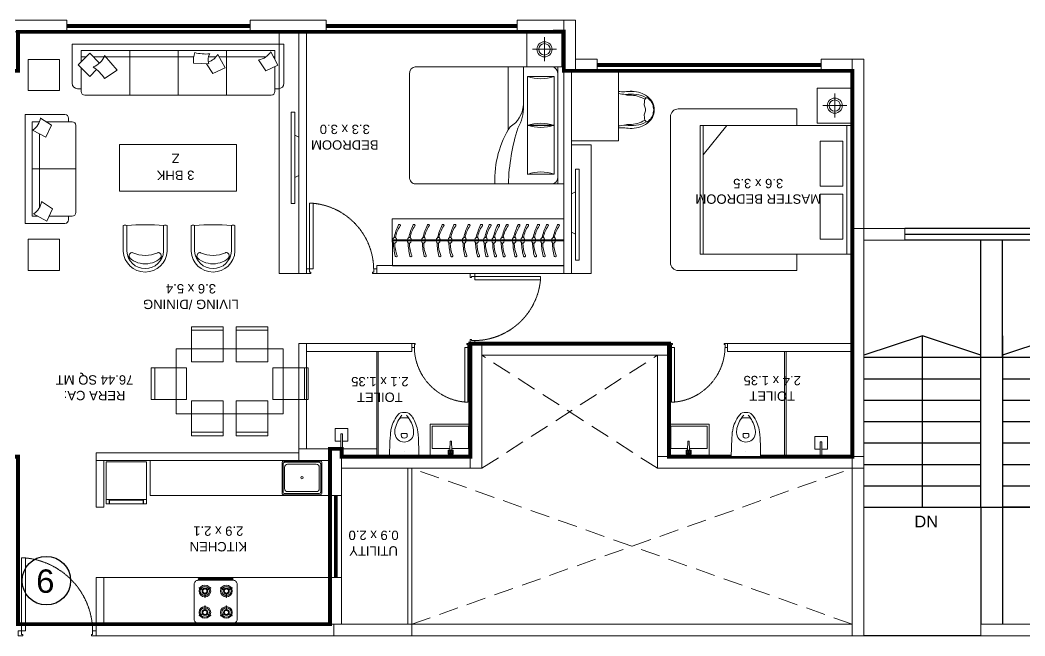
# Model space of a CAD drawing. Header units: inches. Extents: x 27644242 to 29761523, y -859349 to 216979.
# Drawn here: x 29092141 to 29105029, y -713043 to -705142 of the extents above; entities that cross this region are included whole.
import ezdxf

# ---------------------------------------------------------------- set-up
doc = ezdxf.new("R2010")
doc.units = ezdxf.units.IN
doc.header["$MEASUREMENT"] = 0
doc.set_wipeout_variables(frame=1)
for name, pattern in [('DASHED', [0.75, 0.5, -0.25]), ('DASHED2', [0.375, 0.25, -0.125]), ('HIDDEN', [0.375, 0.25, -0.125])]:
    doc.linetypes.add(name, pattern=pattern)
doc.layers.get('Defpoints').update_dxf_attribs({"color": 8})
for name, color, linetype, lineweight in [('AHC-A-DUCT', 14, 'HIDDEN', 5), ('DOOR', 4, 'Continuous', 0), ('ELEVATION', 40, 'Continuous', 13), ('FURN', 250, 'Continuous', 0), ('WALL', 7, 'Continuous', 20), ('WINDOW', 162, 'Continuous', 13)]:
    doc.layers.add(name, color=color, linetype=linetype, lineweight=lineweight)
for name, color, linetype in [('KPA Elevation Line 3', 252, 'Continuous'), ('KPA General Plan Line', 1, 'Continuous'), ('KPA Glass', 152, 'Continuous'), ('KPA Stair Line', 253, 'Continuous'), ('KPA Text', 7, 'Continuous'), ('text', 7, 'Continuous')]:
    doc.layers.add(name, color=color, linetype=linetype)
doc.styles.add('AMITS', font='arial.ttf')
doc.styles.get("Standard").update_dxf_attribs({"font": 'swiss.ttf'})

# ---------------------------------------------------------------- blocks, each defined once
blk = doc.blocks.new('A$C69BC79EC')
for p, q in [((980, 3480), (230, 3230)), ((980, 1280), (980, 3480)), ((1730, 3230), (980, 3480)), ((2755, 3480), (2005, 3230)), ((2755, 1280), (2755, 3480)), ((3505, 3230), (2755, 3480))]:
    blk.add_line(p, q)
at = {"layer": 'KPA Elevation Line 3'}
for p, q in [((1730, 1280), (1730, 3480)), ((2005, 3480), (2005, 1280)), ((1730, 3205), (2005, 3205)), ((1730, 1280), (2005, 1280))]:
    blk.add_line(p, q, dxfattribs=at)
at = {"layer": 'KPA General Plan Line'}
blk.add_line((1730, -370), (230, -370), dxfattribs=at)
at = {"layer": 'KPA Glass', "ltscale": 500}
for p, q in [((2855, 4855), (755, 4855)), ((2855, 4780), (755, 4780)), ((2855, 4705), (755, 4705))]:
    blk.add_line(p, q, dxfattribs=at)
at = {"layer": 'KPA Stair Line', "ltscale": 500}
for p, q in [((1730, 3205), (1730, 4705)), ((2005, 3205), (2005, 4705)), ((1730, 1280), (1730, -220)), ((2005, 1280), (2005, -220))]:
    blk.add_line(p, q, dxfattribs=at)
at = {"layer": 'KPA Stair Line'}
for p, q in [((230, 3205), (1730, 3205)), ((2005, 3205), (3505, 3205)), ((230, 2930), (1730, 2930)), ((2005, 2930), (3505, 2930)), ((230, 2655), (1730, 2655)), ((2005, 2655), (3505, 2655)), ((230, 2380), (1730, 2380)), ((2005, 2380), (3505, 2380)), ((230, 2105), (1730, 2105)), ((2005, 2105), (3505, 2105)), ((230, 1830), (1730, 1830)), ((2005, 1830), (3505, 1830)), ((230, 1555), (1730, 1555)), ((2005, 1555), (3505, 1555)), ((230, 1280), (1730, 1280)), ((3505, 1280), (2005, 1280)), ((2005, 1280), (3505, 1280))]:
    blk.add_line(p, q, dxfattribs=at)
at = {"layer": 'WALL', "ltscale": 500}
for p, q in [((755, 4855), (80, 4855)), ((80, -370), (80, 4855)), ((755, 4705), (755, 4855)), ((2855, 4705), (2855, 4855)), ((3655, 4855), (2855, 4855)), ((3655, 4855), (3655, -370)), ((755, 4705), (230, 4705)), ((230, -370), (230, 4705)), ((3505, 4705), (2855, 4705)), ((3505, 4705), (3505, -220)), ((1730, -220), (3505, -220)), ((1730, -220), (1730, -370)), ((80, -370), (230, -370)), ((1730, -370), (3655, -370))]:
    blk.add_line(p, q, dxfattribs=at)
at = {"layer": 'KPA Text', "extrusion": (-0.021168, 5.594e-15, 0.999776)}
for s, p in [('DN', (-1023, 877, -18)), ('UP', (-1035, 2659, -55))]:
    blk.add_text(s, height=150, rotation=90, dxfattribs=at).set_placement(p)
blk = doc.blocks.new('A$C3D5F2F58')
at = {"color": 0, "linetype": 'ByBlock'}
blk.add_wipeout([(188, 0), (-188, 0), (-185, -125), (-183, -194), (-179, -263), (-176, -302), (-170, -349), (-151, -415), (-144, -433), (-131, -459), (-112, -495), (-106, -504), (-86, -530), (-72, -545), (-64, -553), (-56, -558), (-41, -562), (-23, -564), (3, -565), (30, -563), (47, -561), (56, -558), (74, -543), (101, -511), (135, -451), (158, -392), (171, -340), (179, -260), (185, -136), (187, -46)], dxfattribs=at)
for p, q in [((-188, 0), (188, 0)), ((0, -63), (0, -63)), ((-38, -282), (-36, -255)), ((36, -255), (38, -282)), ((-24, -298), (24, -298)), ((-43, -497), (43, -497))]:
    blk.add_line(p, q, dxfattribs=at)
at = {"color": 0, "linetype": 'ByBlock', "extrusion": (0, 0, -1)}
for centre, major_axis, ratio, start_param, end_param in [((3903, 5), (4088, 164), 0.940247, 3.100232, 3.182953), ((-3903, 5), (-4088, 164), 0.940247, 3.100232, 3.182953), ((0, -305), (84.4, 84.4), 1, 4.07333, 6.922251), ((-27, -256), (6.03, 6.03), 1, 4.01894, 4.852375), ((0, -292), (-38.2, 38.2), 1, 0.139988, 1.430816), ((27, -256), (6.03, 6.03), 1, -0.139979, 0.693472), ((276, -258), (321, 321), 1, 3.353441, 3.79389), ((87, -319), (147, 147), 1, 3.705861, 4.079165), ((326, -246), (-323, 323), 1, 4.816657, 5.23508), ((-24, -284), (10, 10), 1, 2.356198, 4.018929), ((24, -284), (-10, 10), 1, 2.264265, 3.926995), ((-326, -246), (-323, 323), 1, 2.618909, 3.037332), ((-276, -258), (-321, 321), 1, 2.489302, 2.929752), ((-87, -319), (-147, 147), 1, 2.204028, 2.577331), ((119, -350), (193, 193), 1, 3.092098, 3.328462), ((-43, -474), (16.1, 16.1), 1, 2.356198, 3.387836), ((43, -474), (16.1, 16.1), 1, 1.324559, 2.356198), ((-119, -350), (193, 193), 1, 1.383935, 1.620298), ((-41, -527), (24.1, 24.1), 1, 2.528301, 3.092099), ((0, -292), (-193, 193), 1, 3.75489, 4.099099), ((41, -527), (24.1, 24.1), 1, 1.620298, 2.184095)]:
    blk.add_ellipse(centre, major_axis=major_axis, ratio=ratio, start_param=start_param, end_param=end_param, dxfattribs=at)
blk = doc.blocks.new('A$C3E645E75')
at = {"extrusion": (0, 0, -1), "zscale": -0.9999999999999998, "rotation": 179.9999999999989}
blk.add_blockref('A$C3D5F2F58', (0, 0), dxfattribs=at)
blk = doc.blocks.new('A$C700F438C')
at = {"layer": 'FURN', "color": 8, "extrusion": (-6.65399e-08, 5.27913e-08, 1)}
for p, q in [((0.073, 1.5, 0), (1.83, 1.5, 0)), ((1.98, 1.5, 0), (1.53, 1.5, 0)), ((1.98, 1.5, 0), (1.53, 1.5, 0)), ((1.98, 1.5, 0), (1.53, 1.5, 0)), ((1.904, 1.5, 0), (1.904, 0, 0)), ((0, 0.091, 0), (0, 1.409, 0)), ((1.855, 1.378, 0), (1.512, 1.378, 0)), ((1.512, 1.378, 0), (1.512, 0.747, 0)), ((1.855, 0.747, 0), (1.855, 1.378, 0)), ((1.267, 0.799, 0), (1.267, 0, 0)), ((1.512, 0.122, 0), (1.512, 0.754, 0)), ((1.512, 0.754, 0), (1.855, 0.754, 0)), ((1.512, 0.747, 0), (1.855, 0.747, 0)), ((1.855, 0.754, 0), (1.855, 0.122, 0)), ((1.463, 0.503, 0), (1.463, 0, 0)), ((1.83, 0, 0), (0.074, 0, 0)), ((1.855, 0.122, 0), (1.512, 0.122, 0)), ((1.904, 0, 0), (1.98, 0, 0))]:
    blk.add_line(p, q, dxfattribs=at)
at = {"layer": 'FURN', "linetype": 'Continuous', "lineweight": 0, "extrusion": (-6.65399e-08, 5.27913e-08, 1)}
blk.add_line((1.83, 0, 0), (1.917, 0, 0), dxfattribs=at)
at = {"layer": 'FURN', "color": 8, "extrusion": (6.65399e-08, -5.27913e-08, -1)}
for centre, major_axis, ratio, start_param, end_param in [((0.073, 1.409, 0), (0, -0.0914, 0), 0.803207, 1.570796, 3.141593), ((1.959, 1.454, 0), (0, -1.077, 0), 0.803207, 0.880587, 1.613256), ((3.067, 1.603, 0), (0, -2.243, 0), 0.803207, 1.197175, 1.525138), ((1.83, 1.409, 0), (0, -0.0914, 0), 0.803207, 3.141593, 4.712389), ((1.683, 2.11, 0), (0, -0.762, 0), 0.803207, -0.283794, 0.283794), ((-0.032, 0.19, 0), (-1.467, -0.494, 0), 0.581007, 3.019706, 3.343381), ((1.684, 0.015, 0), (0, -0.762, 0), 0.803207, 2.857799, 3.425387), ((0.669, 0.085, 0), (-0.705, -0.615, 0), 0.604617, 2.952061, 3.536756), ((0.074, 0.091, 0), (0, -0.0914, 0), 0.803207, 0, 1.570796), ((1.83, 0.092, 0), (0, -0.0914, 0), 0.803207, -1.570796, 0)]:
    blk.add_ellipse(centre, major_axis=major_axis, ratio=ratio, start_param=start_param, end_param=end_param, dxfattribs=at)
at = {"layer": 'FURN', "color": 8, "extrusion": (-6.65399e-08, 5.27913e-08, 1)}
for centre, start_param, end_param in [((1.683, 1.485, 0), -0.283794, 0.283794), ((1.684, -0.61, 0), 2.857799, 3.425387)]:
    blk.add_ellipse(centre, major_axis=(0, -0.762, 0), ratio=0.803207, start_param=start_param, end_param=end_param, dxfattribs=at)
blk = doc.blocks.new('BEDROOM')
at = {"layer": 'FURN', "linetype": 'Continuous', "extrusion": (-5.00305e-08, -8.66553e-08, 1)}
for p, q in [((1066, 501, 0), (1066, 193, 0)), ((912, 347, 0), (1220, 347, 0))]:
    blk.add_line(p, q, dxfattribs=at)
at = {"layer": 'FURN', "ltscale": 500}
blk.add_line((1315, 122, 0), (1315, -1378, 0), dxfattribs=at)
at = {"layer": 'FURN', "ltscale": 0.05, "extrusion": (-5.00305e-08, -8.66553e-08, 1), "elevation": 0}
blk.add_lwpolyline([(1291, 122), (841, 122), (841, 572), (1291, 572)], close=True, dxfattribs=at)
at = {"layer": 'FURN', "linetype": 'Continuous', "extrusion": (-5.00305e-08, -8.66553e-08, 1)}
for radius in [97, 72.8]:
    blk.add_circle((1066, 347, 0), radius, dxfattribs=at)
at = {"layer": 'FURN', "extrusion": (-3.01072e-07, 1.30707e-07, 1), "xscale": -1000.000000000015, "yscale": 1000.000000000015, "zscale": 1000.000000000007, "rotation": 180.0236273616612}
blk.add_blockref('A$C700F438C', (-665, 121, 0), dxfattribs=at)
blk = doc.blocks.new('hob')
at = {"layer": 'FURN', "extrusion": (2e-16, 7.34249e-08, 1)}
for p, q in [((-747640, 890447), (-747613, 890399)), ((-747636, 890449), (-747608, 890402)), ((-747280, 890449), (-747308, 890402)), ((-747276, 890447), (-747303, 890399)), ((-747640, 890302), (-747613, 890350)), ((-747636, 890300), (-747608, 890347)), ((-747510, 890377), (-747566, 890377)), ((-747510, 890372), (-747566, 890372)), ((-747405, 890377), (-747350, 890377)), ((-747405, 890372), (-747350, 890372)), ((-747280, 890300), (-747308, 890347)), ((-747276, 890302), (-747303, 890350)), ((-747640, 890172), (-747613, 890124)), ((-747636, 890174), (-747608, 890127)), ((-747280, 890174), (-747308, 890127)), ((-747276, 890172), (-747303, 890124)), ((-747640, 890027), (-747613, 890075)), ((-747636, 890025), (-747608, 890072)), ((-747510, 890102), (-747566, 890102)), ((-747510, 890097), (-747566, 890097)), ((-747405, 890102), (-747350, 890102)), ((-747405, 890097), (-747350, 890097)), ((-747280, 890025), (-747308, 890072)), ((-747276, 890027), (-747303, 890075))]:
    blk.add_line(p, q, dxfattribs=at)
at = {"layer": 'FURN', "extrusion": (2e-16, 7.34249e-08, 1), "elevation": 0}
for points in [[(-747233, 889962), (-747683, 889962, -0.414214), (-747733, 890012), (-747733, 890462, -0.414214), (-747683, 890512), (-747233, 890512, -0.414214), (-747183, 890462), (-747183, 890012, -0.414214)], [(-747173, 890462, -0.414214), (-747158, 890447), (-747158, 890027, -0.414214), (-747173, 890012), (-747173, 890027)]]:
    blk.add_lwpolyline(points, format="xyb", close=True, dxfattribs=at)
at = {"layer": 'FURN', "extrusion": (2e-16, 7.34249e-08, 1), "const_width": 20, "elevation": 0}
for points in [[(-747625, 890375, 1), (-747565, 890375, 1)], [(-747290, 890375, 1), (-747350, 890375, 1)], [(-747625, 890100, -1), (-747565, 890100, -1)], [(-747290, 890100, 1), (-747350, 890100, 1)]]:
    blk.add_lwpolyline(points, format="xyb", close=True, dxfattribs=at)
at = {"layer": 'FURN', "extrusion": (2e-16, 7.34249e-08, 1)}
for centre, radius in [((-747595, 890375, 0), 75), ((-747595, 890375, 0), 60), ((-747320, 890375, 0), 75), ((-747320, 890375, 0), 60), ((-747595, 890375, 0), 37.5), ((-747320, 890375, 0), 37.5), ((-747595, 890100, 0), 75), ((-747595, 890100, 0), 60), ((-747320, 890100, 0), 75), ((-747320, 890100, 0), 60), ((-747595, 890100, 0), 37.5), ((-747320, 890100, 0), 37.5)]:
    blk.add_circle(centre, radius, dxfattribs=at)
for centre, start, end in [((-747595, 890375, 0), 118.3146, 121.6854), ((-747320, 890375, 0), 58.3146, 61.6854), ((-747320, 890375, 0), 58.3146, 61.6854), ((-747595, 890375, 0), 238.3146, 241.6854), ((-747595, 890375, 0), 358.3146, 1.6854), ((-747320, 890375, 0), 178.3146, 181.6854), ((-747320, 890375, 0), 298.3146, 301.6854), ((-747595, 890100, 0), 118.3146, 121.6854), ((-747320, 890100, 0), 58.3146, 61.6854), ((-747320, 890100, 0), 58.3146, 61.6854), ((-747595, 890100, 0), 358.3146, 1.6854), ((-747320, 890100, 0), 178.3146, 181.6854), ((-747595, 890100, 0), 238.3146, 241.6854), ((-747320, 890100, 0), 298.3146, 301.6854)]:
    blk.add_arc(centre, 85, start, end, dxfattribs=at)
blk = doc.blocks.new('DOOR_750')
at = {"layer": 'DOOR'}
for points in [[(-70, 50), (-32.5, 50), (-32.5, 750), (-70, 750)], [(-750, 50), (-717.5, 50), (-717.5, 12.5), (-705, 12.5), (-705, 0), (-750, 0)], [(0, 50), (-32.5, 50), (-32.5, 12.5), (-45, 12.5), (-45, 0), (0, 0)]]:
    blk.add_lwpolyline(points, close=True, dxfattribs=at)
at = {"layer": 'DOOR', "linetype": 'DASHED', "ltscale": 10}
blk.add_arc((-2.4, 38), 715.2, 95.4221, 179.04025, dxfattribs=at)
blk = doc.blocks.new('A$C3C731254-flat-1')
at = {"layer": 'FURN'}
for p, q in [((-77430, -2820), (-77431, -2802)), ((-77430, -2802), (-77318, -2797)), ((-77430, -2820), (-77318, -2825))]:
    blk.add_line(p, q, dxfattribs=at)
for points in [[(-77233, -3061), (-77648, -3061), (-77648, -2547), (-77233, -2547)], [(-77263, -2843), (-77263, -2778), (-77318, -2778), (-77318, -2843)], [(-77275, -2831), (-77275, -2791), (-77306, -2791), (-77306, -2831)], [(-77287, -2819), (-77287, -2803), (-77293, -2803), (-77293, -2819)]]:
    blk.add_lwpolyline(points, close=True, dxfattribs=at)
blk.add_lwpolyline([(-77339, -2824), (-77339, -3036), (-77623, -3036), (-77623, -2572), (-77339, -2572), (-77339, -2798)], dxfattribs=at)
blk = doc.blocks.new('A$C3A956F37-flat-1')
at = {"layer": 'FURN'}
blk.add_line((-168, 90), (0, 90), dxfattribs=at)
for points in [[(-97, 67), (-97, 0), (-259, 0), (-259, 161), (-97, 161), (-97, 90)], [(0, 67), (-191, 67), (-191, 90), (-168, 90)]]:
    blk.add_lwpolyline(points, dxfattribs=at)
blk = doc.blocks.new('KITCHEN')
at = {"layer": 'FURN'}
for p, q in [((-135610, 231799, 0), (-135610, 232190, 0)), ((-135596, 231813, 0), (-135596, 232176, 0)), ((-135120, 232209, 0), (-135591, 232209, 0)), ((-135578, 231857, 0), (-135578, 232132, 0)), ((-135134, 232195, 0), (-135577, 232195, 0)), ((-135172, 232171, 0), (-135539, 232171, 0)), ((-135133, 232132, 0), (-135133, 231857, 0)), ((-135115, 231813, 0), (-135115, 232176, 0)), ((-135100, 231799, 0), (-135100, 232190, 0)), ((-135120, 231779, 0), (-135591, 231779, 0)), ((-135134, 231794, 0), (-135577, 231794, 0)), ((-135172, 231818, 0), (-135539, 231818, 0))]:
    blk.add_line(p, q, dxfattribs=at)
blk.add_circle((-135356, 231997, 0), 14.6, dxfattribs=at)
for centre, radius, start, end in [((-135591, 232190, 0), 19.4, 89.9999, 179.9999), ((-135577, 232176, 0), 19.4, 89.9999, 179.9999), ((-135539, 232132, 0), 38.9, 89.9999, 179.9999), ((-135172, 232132, 0), 38.9, 359.9999, 89.9999), ((-135134, 232176, 0), 19.4, 359.9999, 89.9999), ((-135120, 232190, 0), 19.4, 359.9999, 89.9999), ((-135539, 231857, 0), 38.9, 179.9999, 269.9999), ((-135172, 231857, 0), 38.9, 269.9999, 359.9999), ((-135591, 231799, 0), 19.4, 180.0001, 270.0001), ((-135577, 231813, 0), 19.4, 180.0001, 270.0001), ((-135134, 231813, 0), 19.4, 270.0001, 0.0001), ((-135120, 231799, 0), 19.4, 270.0001, 0.0001)]:
    blk.add_arc(centre, radius, start, end, dxfattribs=at)
blk = doc.blocks.new('edddew234')
at = {"layer": 'FURN', "linetype": 'Continuous', "extrusion": (5.00305e-08, 8.66553e-08, 1)}
for p, q in [((1391, 2058, 0), (1391, 1750, 0)), ((1545, 1904, 0), (1237, 1904, 0))]:
    blk.add_line(p, q, dxfattribs=at)
at = {"layer": 'FURN', "ltscale": 0.05, "extrusion": (5.00305e-08, 8.66553e-08, 1)}
for p, q in [((1616, 1650, 0), (-334, 1650, 0)), ((-334, 1650, 0), (-334, 0, 0)), ((6, 1650, 0), (-299, 1271, 0)), ((-299, 1650, 0), (-299, 0, 0)), ((1547, 1650, 0), (1547, 0, 0)), ((1616, 1650, 0), (1616, 0, 0)), ((1616, 0, 0), (-334, 0, 0))]:
    blk.add_line(p, q, dxfattribs=at)
blk.add_lwpolyline([(1166, 1679), (1616, 1679), (1616, 2129), (1166, 2129)], close=True, dxfattribs=at)
at = {"layer": 'FURN', "linetype": 'Continuous', "extrusion": (5.00305e-08, 8.66553e-08, 1)}
for points in [[(1494, 1449), (1203, 1449), (1203, 869), (1494, 869)], [(1494, 190), (1203, 190), (1203, 769), (1494, 769)]]:
    blk.add_lwpolyline(points, close=True, dxfattribs=at)
for radius in [97, 72.8]:
    blk.add_circle((1391, 1904), radius, dxfattribs=at)
blk = doc.blocks.new('TVVVV')
at = {"layer": 'FURN', "ltscale": 1000, "elevation": 0}
blk.add_lwpolyline([(-130, 740), (-82, 740), (-82, -429), (-130, -429)], close=True, dxfattribs=at)
for points in [[(-130, 447), (-179, 422)], [(-130, -96), (-179, -71)]]:
    blk.add_lwpolyline(points, dxfattribs=at)
blk = doc.blocks.new('CHAIR3A')
at = {"linetype": 'ByBlock'}
blk.add_line((-52, -301), (-52, 301), dxfattribs=at)
for points in [[(-52, 301, -0.003941), (-52, 301, 0.024434), (-3, 299, 0.045583), (106, 303, -0.150789), (371, 255, -0.143435), (506, 126, -0.142303), (537, 0, -2.98005)], [(-52, 267, 0.057605), (62, 255, -0.038875), (238, 255, -0.121281), (406, 199, -1.697813)], [(-52, 267, 0.057605), (62, 255, -0.038875), (238, 255, -0.121281), (406, 199, -1.697813)], [(68, 254, 0.173618), (87, 244, 0.0594), (126, 241, -0.149572), (381, 173, 1.755029)], [(68, 254, 0.173618), (87, 244, 0.0594), (126, 241, -0.149572), (381, 173, 1.755029)], [(529, 0, 0.08954), (521, 43, -0.106296), (517, 70, 0.127969), (512, 95, 0.046207), (480, 147, 0.087077), (465, 161, -0.116175), (440, 187, 0.417123), (406, 196, 0.303615), (375, 132, -0.099252), (373, 96, 0.17219), (376, 68, -0.081748), (395, 0, 1.609398)], [(529, 0, 0.08954), (521, 43, -0.106296), (517, 70, 0.127969), (512, 95, 0.046207), (480, 147, 0.087077), (465, 161, -0.116175), (440, 187, 0.417123), (406, 196, 0.303615), (375, 132, -0.099252), (373, 96, 0.17219), (376, 68, -0.081748), (395, 0, 1.609398)], [(-52, -301, 0.003941), (-52, -300, -0.024434), (-3, -299, -0.045583), (106, -303, 0.150789), (371, -255, 0.143435), (506, -126, 0.142303), (537, 0, 2.98005)], [(529, 0, -0.08954), (521, -43, 0.106296), (517, -70, -0.127969), (512, -95, -0.046207), (480, -147, -0.087077), (465, -161, 0.116175), (440, -187, -0.417123), (406, -196, -0.303615), (375, -132, 0.099252), (373, -96, -0.17219), (376, -68, 0.081748), (395, 0, -1.609398)], [(529, 0, -0.08954), (521, -43, 0.106296), (517, -70, -0.127969), (512, -95, -0.046207), (480, -147, -0.087077), (465, -161, 0.116175), (440, -187, -0.417123), (406, -196, -0.303615), (375, -132, 0.099252), (373, -96, -0.17219), (376, -68, 0.081748), (395, 0, -1.609398)], [(-52, -267, -0.057605), (62, -255, 0.038875), (238, -255, 0.121281), (406, -199, 1.697813)], [(-52, -267, -0.057605), (62, -255, 0.038875), (238, -255, 0.121281), (406, -199, 1.697813)], [(68, -254, -0.173618), (87, -244, -0.0594), (126, -241, 0.149572), (381, -173, -1.755029)], [(68, -254, -0.173618), (87, -244, -0.0594), (126, -241, 0.149572), (381, -173, -1.755029)]]:
    blk.add_lwpolyline(points, format="xyb", dxfattribs=at)
blk = doc.blocks.new('09CH600A')
at = {"linetype": 'ByBlock'}
blk.add_wipeout([(-275, 0), (275, 0), (274, -35), (277, -145), (278, -240), (261, -323), (234, -387), (193, -448), (142, -494), (109, -515), (34, -539), (-15, -540), (-54, -535), (-102, -518), (-170, -471), (-211, -424), (-233, -388), (-250, -350), (-273, -270), (-279, -219), (-278, -158), (-273, -96), (-273, -53), (-274, -23), (-275, -1)], dxfattribs=at)
at = {"linetype": 'ByBlock', "xscale": 0.9151414309484192, "yscale": 0.9151414309484192, "zscale": 0.9151414309484192, "rotation": 270.0696394041314}
blk.add_blockref('CHAIR3A', (0, -48), dxfattribs=at)
blk = doc.blocks.new('rffffff')
at = {"layer": 'FURN'}
for p, q in [((146, 519, 0), (-2054, 519, 0)), ((-2054, 519, 0), (-2053, -81, 0)), ((146, 519, 0), (147, -81, 0)), ((146, 251, 0), (-2054, 250, 0)), ((146, 239, 0), (-2054, 238, 0)), ((147, -81, 0), (-2053, -81, 0))]:
    blk.add_line(p, q, dxfattribs=at)
at = {"layer": 'FURN', "extrusion": (9.36485e-09, 6.40542e-09, 1)}
for points in [[(-2028, 206, 0.144333), (-2019, 208, 0.107177), (-2009, 216, 0.077818), (-2003, 227, 0.065016), (-1999, 242, 0.065016), (-2000, 257, 0.077818), (-2004, 269, 0.107177), (-2011, 279, 0.144333), (-2020, 282, 0.144333), (-2029, 280, 0.107177), (-2038, 273, 0.077818), (-2044, 262, 0.065016), (-2048, 247, 0.065016), (-2047, 231, 0.077818), (-2044, 219, 0.107177), (-2036, 210, 0.144333)], [(-1840, 206, 0.144333), (-1831, 208, 0.107177), (-1821, 216, 0.077818), (-1815, 227, 0.065016), (-1811, 242, 0.065016), (-1812, 257, 0.077818), (-1816, 269, 0.107177), (-1823, 279, 0.144333), (-1832, 282, 0.144333), (-1841, 280, 0.107177), (-1850, 273, 0.077818), (-1856, 262, 0.065016), (-1860, 247, 0.065016), (-1859, 231, 0.077818), (-1856, 219, 0.107177), (-1848, 210, 0.144333)], [(-1657, 207, 0.144333), (-1648, 208, 0.107177), (-1639, 216, 0.077818), (-1633, 227, 0.065016), (-1629, 242, 0.065016), (-1630, 257, 0.077818), (-1633, 269, 0.107177), (-1641, 279, 0.144333), (-1649, 282, 0.144333), (-1658, 280, 0.107177), (-1668, 273, 0.077818), (-1674, 262, 0.065016), (-1678, 247, 0.065016), (-1677, 232, 0.077818), (-1673, 219, 0.107177), (-1666, 210, 0.144333)], [(-1469, 207, 0.144333), (-1460, 208, 0.107177), (-1451, 216, 0.077818), (-1444, 227, 0.065016), (-1441, 242, 0.065016), (-1441, 257, 0.077818), (-1445, 269, 0.107177), (-1453, 279, 0.144333), (-1461, 282, 0.144333), (-1470, 281, 0.107177), (-1480, 273, 0.077818), (-1486, 262, 0.065016), (-1489, 247, 0.065016), (-1489, 232, 0.077818), (-1485, 219, 0.107177), (-1477, 210, 0.144333)], [(-1317, 207, 0.144333), (-1308, 208, 0.107177), (-1298, 216, 0.077818), (-1292, 227, 0.065016), (-1289, 242, 0.065016), (-1289, 257, 0.077818), (-1293, 269, 0.107177), (-1301, 279, 0.144333), (-1309, 282, 0.144333), (-1318, 281, 0.107177), (-1327, 273, 0.077818), (-1334, 262, 0.065016), (-1337, 247, 0.065016), (-1337, 232, 0.077818), (-1333, 219, 0.107177), (-1325, 210, 0.144333)], [(-1135, 207, 0.144333), (-1126, 208, 0.107177), (-1116, 216, 0.077818), (-1110, 227, 0.065016), (-1106, 242, 0.065016), (-1107, 257, 0.077818), (-1111, 270, 0.107177), (-1118, 279, 0.144333), (-1127, 282, 0.144333), (-1136, 281, 0.107177), (-1145, 273, 0.077818), (-1151, 262, 0.065016), (-1155, 247, 0.065016), (-1154, 232, 0.077818), (-1151, 220, 0.107177), (-1143, 210, 0.144333)], [(-975, 207, 0.144333), (-966, 208, 0.107177), (-957, 216, 0.077818), (-951, 227, 0.065016), (-947, 242, 0.065016), (-947, 257, 0.077818), (-951, 270, 0.107177), (-959, 279, 0.144333), (-967, 282, 0.144333), (-976, 281, 0.107177), (-986, 273, 0.077818), (-992, 262, 0.065016), (-996, 247, 0.065016), (-995, 232, 0.077818), (-991, 220, 0.107177), (-984, 210, 0.144333)], [(-865, 207, 0.144333), (-856, 209, 0.107177), (-846, 216, 0.077818), (-840, 227, 0.065016), (-836, 242, 0.065016), (-837, 257, 0.077818), (-841, 270, 0.107177), (-848, 279, 0.144333), (-857, 283, 0.144333), (-866, 281, 0.107177), (-875, 273, 0.077818), (-881, 262, 0.065016), (-885, 247, 0.065016), (-885, 232, 0.077818), (-881, 220, 0.107177), (-873, 210, 0.144333)], [(-756, 207, 0.144333), (-747, 209, 0.107177), (-738, 216, 0.077818), (-731, 227, 0.065016), (-728, 242, 0.065016), (-728, 258, 0.077818), (-732, 270, 0.107177), (-740, 279, 0.144333), (-748, 283, 0.144333), (-757, 281, 0.107177), (-766, 273, 0.077818), (-773, 262, 0.065016), (-776, 247, 0.065016), (-776, 232, 0.077818), (-772, 220, 0.107177), (-764, 210, 0.144333)], [(-645, 207, 0.144333), (-636, 209, 0.107177), (-627, 216, 0.077818), (-621, 227, 0.065016), (-617, 242, 0.065016), (-617, 258, 0.077818), (-621, 270, 0.107177), (-629, 279, 0.144333), (-637, 283, 0.144333), (-646, 281, 0.107177), (-656, 273, 0.077818), (-662, 262, 0.065016), (-666, 247, 0.065016), (-665, 232, 0.077818), (-661, 220, 0.107177), (-654, 210, 0.144333)], [(-495, 207, 0.144333), (-486, 209, 0.107177), (-477, 216, 0.077818), (-471, 227, 0.065016), (-467, 242, 0.065016), (-468, 258, 0.077818), (-471, 270, 0.107177), (-479, 279, 0.144333), (-488, 283, 0.144333), (-496, 281, 0.107177), (-506, 273, 0.077818), (-512, 262, 0.065016), (-516, 247, 0.065016), (-515, 232, 0.077818), (-511, 220, 0.107177), (-504, 210, 0.144333)], [(-385, 207, 0.144333), (-376, 209, 0.107177), (-366, 216, 0.077818), (-360, 227, 0.065016), (-357, 242, 0.065016), (-357, 258, 0.077818), (-361, 270, 0.107177), (-369, 279, 0.144333), (-377, 283, 0.144333), (-386, 281, 0.107177), (-395, 273, 0.077818), (-402, 262, 0.065016), (-405, 247, 0.065016), (-405, 232, 0.077818), (-401, 220, 0.107177), (-393, 210, 0.144333)], [(-244, 207, 0.144333), (-235, 209, 0.107177), (-226, 216, 0.077818), (-219, 227, 0.065016), (-216, 242, 0.065016), (-216, 258, 0.077818), (-220, 270, 0.107177), (-228, 279, 0.144333), (-236, 283, 0.144333), (-245, 281, 0.107177), (-254, 273, 0.077818), (-261, 262, 0.065016), (-264, 247, 0.065016), (-264, 232, 0.077818), (-260, 220, 0.107177), (-252, 210, 0.144333)], [(-130, 207, 0.144333), (-121, 209, 0.107177), (-112, 216, 0.077818), (-106, 227, 0.065016), (-102, 242, 0.065016), (-102, 258, 0.077818), (-106, 270, 0.107177), (-114, 279, 0.144333), (-122, 283, 0.144333), (-131, 281, 0.107177), (-141, 273, 0.077818), (-147, 262, 0.065016), (-151, 247, 0.065016), (-150, 232, 0.077818), (-146, 220, 0.107177), (-139, 210, 0.144333)], [(11, 207, 0.144333), (20, 209, 0.107177), (29, 216, 0.077818), (35, 227, 0.065016), (39, 242, 0.065016), (38, 258, 0.077818), (35, 270, 0.107177), (27, 279, 0.144333), (18, 283, 0.144333), (10, 281, 0.107177), (0, 273, 0.077818), (-6, 262, 0.065016), (-10, 247, 0.065016), (-9, 232, 0.077818), (-5, 220, 0.107177), (2, 210, 0.144333)]]:
    blk.add_lwpolyline(points, format="xyb", close=True, dxfattribs=at)
for points in [[(-2038, 211, 0.057952), (-2015, 41, 1.08017), (-1990, 49, -0.102886), (-2022, 207, -0.821198)], [(-1850, 212, 0.057952), (-1827, 41, 1.08017), (-1802, 49, -0.102886), (-1834, 207, -0.821198)], [(-1668, 212, 0.057952), (-1644, 41, 1.08017), (-1619, 50, -0.102886), (-1651, 207, -0.821198)], [(-1479, 212, 0.057952), (-1456, 41, 1.08017), (-1431, 50, -0.102886), (-1463, 207, -0.821198)], [(-1327, 212, 0.057952), (-1304, 41, 1.08017), (-1279, 50, -0.102886), (-1311, 207, -0.821198)], [(-1145, 212, 0.057952), (-1122, 41, 1.08017), (-1097, 50, -0.102886), (-1129, 207, -0.821198)], [(-985, 212, 0.057952), (-962, 41, 1.08017), (-937, 50, -0.102886), (-969, 207, -0.821198)], [(-875, 212, 0.057952), (-852, 41, 1.08017), (-827, 50, -0.102886), (-859, 207, -0.821198)], [(-766, 212, 0.057952), (-743, 41, 1.08017), (-718, 50, -0.102886), (-750, 207, -0.821198)], [(-656, 212, 0.057952), (-632, 41, 1.08017), (-607, 50, -0.102886), (-639, 207, -0.821198)], [(-506, 212, 0.057952), (-482, 41, 1.08017), (-457, 50, -0.102886), (-489, 207, -0.821198)], [(-395, 212, 0.057952), (-372, 41, 1.08017), (-347, 50, -0.102886), (-379, 207, -0.821198)], [(-254, 212, 0.057952), (-231, 41, 1.08017), (-206, 50, -0.102886), (-238, 207, -0.821198)], [(-141, 212, 0.057952), (-117, 41, 1.08017), (-92, 50, -0.102886), (-124, 207, -0.821198)], [(0, 212, 0.057952), (24, 41, 1.08017), (49, 50, -0.102886), (17, 207, -0.821198)]]:
    blk.add_lwpolyline(points, format="xyb", dxfattribs=at)
for centre, radius, start, end in [((-1304, 113, 0), 745, 153.8497, 167.1166), ((-1627, 202, 0), 395, 145.0214, 168.5184), ((-1962, 436, 0), 13.2, 325.0212, 153.8495), ((-1116, 113, 0), 745, 153.8497, 167.1166), ((-1439, 202, 0), 395, 145.0214, 168.5184), ((-1774, 436, 0), 13.2, 325.0212, 153.8495), ((-934, 113, 0), 745, 153.8497, 167.1166), ((-1257, 202, 0), 395, 145.0214, 168.5184), ((-1591, 436, 0), 13.2, 325.0212, 153.8495), ((-746, 113, 0), 745, 153.8497, 167.1166), ((-1069, 202, 0), 395, 145.0214, 168.5184), ((-1403, 436, 0), 13.2, 325.0212, 153.8495), ((-594, 113, 0), 745, 153.8497, 167.1166), ((-917, 202, 0), 395, 145.0214, 168.5184), ((-1251, 436, 0), 13.2, 325.0212, 153.8495), ((-411, 113, 0), 745, 153.8497, 167.1166), ((-734, 202, 0), 395, 145.0214, 168.5184), ((-1069, 436, 0), 13.2, 325.0212, 153.8495), ((-252, 113, 0), 745, 153.8497, 167.1166), ((-575, 202, 0), 395, 145.0214, 168.5184), ((-909, 436, 0), 13.2, 325.0212, 153.8495), ((-141, 113, 0), 745, 153.8497, 167.1166), ((-464, 202, 0), 395, 145.0214, 168.5184), ((-799, 436, 0), 13.2, 325.0212, 153.8495), ((-33, 113, 0), 745, 153.8497, 167.1166), ((-356, 202, 0), 395, 145.0214, 168.5184), ((-690, 436, 0), 13.2, 325.0212, 153.8495), ((78, 113, 0), 745, 153.8497, 167.1166), ((-245, 202, 0), 395, 145.0214, 168.5184), ((-579, 436, 0), 13.2, 325.0212, 153.8495), ((228, 113, 0), 745, 153.8497, 167.1166), ((-95, 202, 0), 395, 145.0214, 168.5184), ((-429, 436, 0), 13.2, 325.0212, 153.8495), ((338, 113, 0), 745, 153.8497, 167.1166), ((15, 202, 0), 395, 145.0214, 168.5184), ((-319, 436, 0), 13.2, 325.0212, 153.8495), ((479, 113, 0), 745, 153.8497, 167.1166), ((156, 202, 0), 395, 145.0214, 168.5184), ((-178, 436, 0), 13.2, 325.0212, 153.8495), ((593, 113, 0), 745, 153.8497, 167.1166), ((270, 202, 0), 395, 145.0214, 168.5184), ((-64, 436, 0), 13.2, 325.0212, 153.8495), ((734, 113, 0), 745, 153.8497, 167.1166), ((411, 202, 0), 395, 145.0214, 168.5184), ((77, 436, 0), 13.2, 325.0212, 153.8495)]:
    blk.add_arc(centre, radius, start, end, dxfattribs=at)
blk = doc.blocks.new('FRDG')
at = {"layer": 'FURN', "color": 8, "lineweight": 0, "extrusion": (3.3432e-08, -6.87431e-09, 1), "elevation": 0}
for points in [[(9345.998, -728.492), (9346.508, -728.492), (9346.508, -727.946), (9345.998, -727.946)], [(9346.508, -727.946), (9346.566, -727.946), (9346.566, -727.986), (9346.508, -727.986)], [(9346.514, -727.992), (9346.566, -727.992), (9346.566, -728.444), (9346.514, -728.444)], [(9346.508, -728.452), (9346.566, -728.452), (9346.566, -728.492), (9346.508, -728.492)]]:
    blk.add_lwpolyline(points, close=True, dxfattribs=at)
blk = doc.blocks.new('DINING TBALE')
at = {"layer": 'FURN'}
for p, q in [((552, 1665, 0), (552, 1710, 0)), ((552, 1710, 0), (957, 1710, 0)), ((552, 1665, 0), (552, 1710, 0)), ((957, 1710, 0), (957, 1665, 0)), ((1123, 1710, 0), (1123, 1665, 0)), ((1528, 1710, 0), (1123, 1710, 0)), ((1528, 1665, 0), (1528, 1710, 0)), ((1528, 1665, 0), (1528, 1710, 0)), ((957, 1665, 0), (552, 1665, 0)), ((552, 1665, 0), (552, 1260, 0)), ((957, 1665, 0), (552, 1665, 0)), ((957, 1260, 0), (957, 1665, 0)), ((1123, 1260, 0), (1123, 1665, 0)), ((1123, 1665, 0), (1528, 1665, 0)), ((1123, 1665, 0), (1528, 1665, 0)), ((1528, 1665, 0), (1528, 1260, 0)), ((1726, 1426, 0), (354, 1426, 0)), ((354, 1426, 0), (354, 594, 0)), ((1726, 1426, 0), (1726, 594, 0)), ((35, 1184, 0), (80, 1184, 0)), ((35, 779, 0), (35, 1184, 0)), ((485, 1184, 0), (80, 1184, 0)), ((80, 1184, 0), (80, 779, 0)), ((80, 1184, 0), (80, 779, 0)), ((485, 779, 0), (485, 1184, 0)), ((552, 1260, 0), (957, 1260, 0)), ((1528, 1260, 0), (1123, 1260, 0)), ((1595, 1184, 0), (2000, 1184, 0)), ((1595, 779, 0), (1595, 1184, 0)), ((2045, 1184, 0), (2000, 1184, 0)), ((2000, 1184, 0), (2000, 779, 0)), ((2000, 1184, 0), (2000, 779, 0)), ((2045, 779, 0), (2045, 1184, 0)), ((80, 779, 0), (35, 779, 0)), ((80, 779, 0), (35, 779, 0)), ((80, 779, 0), (485, 779, 0)), ((2000, 779, 0), (1595, 779, 0)), ((2000, 779, 0), (2045, 779, 0)), ((2000, 779, 0), (2045, 779, 0)), ((552, 761, 0), (957, 761, 0)), ((552, 761, 0), (552, 356, 0)), ((957, 761, 0), (957, 356, 0)), ((1123, 761, 0), (1123, 356, 0)), ((1528, 761, 0), (1123, 761, 0)), ((1528, 761, 0), (1528, 356, 0)), ((354, 594, 0), (1726, 594, 0)), ((552, 356, 0), (552, 311, 0)), ((552, 356, 0), (552, 311, 0)), ((957, 356, 0), (552, 356, 0)), ((957, 356, 0), (552, 356, 0)), ((552, 311, 0), (957, 311, 0)), ((957, 311, 0), (957, 356, 0)), ((1123, 311, 0), (1123, 356, 0)), ((1123, 356, 0), (1528, 356, 0)), ((1123, 356, 0), (1528, 356, 0)), ((1528, 311, 0), (1123, 311, 0)), ((1528, 356, 0), (1528, 311, 0)), ((1528, 356, 0), (1528, 311, 0))]:
    blk.add_line(p, q, dxfattribs=at)
blk = doc.blocks.new('cha-1')
at = {"color": 0, "linetype": 'ByBlock'}
for points in [[(375, 10), (375, 453, 0.950858), (-375, 453), (-375, 10)], [(315, 11), (315, 452, 0.946504), (-315, 452), (-315, 11)]]:
    blk.add_lwpolyline(points, format="xyb", dxfattribs=at)
for centre, radius, start, end in [((0, 263), 405, 42.4573, 137.5427), ((-217, 533), 58.2, 126.2045, 258.1486), ((0, 17), 508, 65.1508, 114.8492), ((217, 533), 58.2, 281.8514, 53.7955), ((-224, 501), 25, 258.1486, 294.8492), ((224, 501), 25, 245.1508, 281.8514), ((-347, 125), 118, 256.2867, 285.6904), ((0, 4466), 4466, 265.9551, 274.0449), ((347, 125), 118, 254.3096, 283.7133)]:
    blk.add_arc(centre, radius, start, end, dxfattribs=at)
blk = doc.blocks.new('sofa-12')
at = {"color": 0, "linetype": 'ByBlock'}
for p, q in [((0.175, 0.7), (2.742, 0.7)), ((0.792, 0.7), (0.792, 0.087)), ((1.458, 0.7), (1.458, 0.087)), ((2.125, 0.7), (2.125, 0.087)), ((0.075, 0.612), (0.125, 0.612)), ((0.125, 0.612), (0.125, 0.65)), ((0.125, 0.612), (0.125, 0.327)), ((2.792, 0.65), (2.792, 0.612)), ((2.792, 0.612), (2.842, 0.612)), ((2.792, 0.306), (2.792, 0.612)), ((0, 0), (0, 0.537)), ((0.241, 0.442), (0.081, 0.283)), ((0.335, 0.347), (0.241, 0.442)), ((0.618, 0.356), (0.447, 0.473)), ((2.917, 0.537), (2.917, 0)), ((0.081, 0.283), (0.241, 0.124)), ((0.447, 0.154), (0.618, 0.356)), ((1.849, 0.268), (1.937, 0.402)), ((1.937, 0.402), (2.105, 0.325)), ((2.105, 0.325), (2.006, 0.141)), ((2.568, 0.214), (2.667, 0.364)), ((2.667, 0.364), (2.834, 0.286)), ((2.834, 0.286), (2.736, 0.102)), ((0.125, 0.24), (0.125, 0.087)), ((0.19, 0.175), (0.125, 0.175)), ((0.241, 0.124), (0.378, 0.261)), ((1.674, 0.175), (0.291, 0.175)), ((1.671, 0.261), (1.882, 0.27)), ((1.98, 0.175), (1.877, 0.175)), ((2.665, 0.175), (2.024, 0.175)), ((2.792, 0.175), (2.775, 0.175)), ((2.792, 0.087), (2.792, 0.206)), ((2.917, 0), (0, 0)), ((0.125, 0.087), (2.792, 0.087))]:
    blk.add_line(p, q, dxfattribs=at)
for centre, radius, start, end in [((0.175, 0.65), 0.05, 90, 180), ((2.742, 0.65), 0.05, 0, 90), ((0.075, 0.537), 0.075, 90, 180), ((2.842, 0.537), 0.075, 0, 90), ((0.025, 0.736), 0.497, 301.9301, 328.0699), ((0.211, 0.077), 0.248, 18.0785, 71.9215), ((2.044, 0.231), 0.374, 175.4155, 198.0697), ((2.038, 0.215), 0.166, 160.8325, 209.9235), ((1.796, 0.008), 0.249, 32.3301, 71.5057), ((2.526, -0.031), 0.249, 32.3301, 80.157), ((1.845, -0.512), 0.646, 85.599, 104.0402)]:
    blk.add_arc(centre, radius, start, end, dxfattribs=at)
blk = doc.blocks.new('sofa-14')
at = {"color": 0, "linetype": 'ByBlock'}
for p, q in [((1.35, 0.7), (0.15, 0.7)), ((0.75, 0.1), (0.75, 0.7)), ((0.1, 0.6), (0.05, 0.6)), ((0.1, 0.65), (0.1, 0.292)), ((1.4, 0.332), (1.4, 0.65)), ((1.45, 0.6), (1.4, 0.6)), ((0, 0.55), (0, 0)), ((1.5, 0), (1.5, 0.55)), ((0.049, 0.214), (0.147, 0.364)), ((0.147, 0.364), (0.315, 0.286)), ((0.315, 0.286), (0.216, 0.102)), ((1.201, 0.228), (1.3, 0.378)), ((1.3, 0.378), (1.468, 0.301)), ((1.468, 0.301), (1.369, 0.116)), ((0.1, 0.199), (0.1, 0.1)), ((0.268, 0.2), (1.28, 0.2)), ((1.4, 0.1), (1.4, 0.174)), ((0, 0), (1.5, 0)), ((0.1, 0.1), (1.4, 0.1))]:
    blk.add_line(p, q, dxfattribs=at)
for centre, radius, start, end in [((0.15, 0.65), 0.05, 90, 180), ((1.35, 0.65), 0.05, 360, 90), ((0.05, 0.55), 0.05, 90, 180), ((1.45, 0.55), 0.05, 0, 90), ((0.006, -0.031), 0.249, 32.3301, 80.157), ((1.159, -0.017), 0.249, 32.3301, 80.157)]:
    blk.add_arc(centre, radius, start, end, dxfattribs=at)

msp = doc.modelspace()

# ---------------------------------------------------------------- linework, layer by layer
at = {"layer": 'AHC-A-DUCT', "linetype": 'DASHED2', "ltscale": 1000}
for p, q in [((29098065, -710892.7), (29100314.8, -709442.5)), ((29100314.8, -710892.7), (29098065, -709442.7)), ((29097165.2, -712892.7), (29102815, -710892.7)), ((29102815, -712892.8), (29097165.2, -710892.7))]:
    msp.add_line(p, q, dxfattribs=at)
at = {"layer": 'ELEVATION', "ltscale": 500}
for p, q in [((29096265.2, -710642.7), (29096715.2, -710642.7)), ((29097165.2, -710892.7), (29097165.2, -712892.7))]:
    msp.add_line(p, q, dxfattribs=at)
msp.add_lwpolyline([(29096265.2, -710892.7), (29096265.2, -710892.7), (29097115.2, -710892.7), (29097115.2, -712892.7), (29096265.2, -712892.7), (29096265.2, -710892.7)], dxfattribs=at)
at = {"layer": 'FURN', "ltscale": 500}
for p, q in [((29096715.2, -709392.7), (29096715.2, -710742.8)), ((29096735.2, -709392.7), (29096735.2, -710742.8)), ((29101944.8, -709392.8, 0), (29101944.8, -710742.9, 0)), ((29101964.8, -709392.8, 0), (29101964.8, -710742.9, 0)), ((29093811, -711242.7), (29093811, -710792.8)), ((29093811, -711242.7), (29096115.2, -711242.7)), ((29093215, -712292.7), (29096115.2, -712292.7))]:
    msp.add_line(p, q, dxfattribs=at)
for points in [[(29095715, -705292.7), (29095465, -705292.7), (29095465, -708392.7), (29095715, -708392.7)], [(29099815.9, -706693.3), (29099215, -706693.3), (29099215, -705792.9), (29099815.9, -705792.9)], [(29099215, -706743.3), (29099465, -706743.3), (29099465, -708392.7), (29099215, -708392.7)]]:
    msp.add_lwpolyline(points, close=True, dxfattribs=at)
at = {"layer": 'FURN', "ltscale": 500, "elevation": 0}
for points in [[(29092245.3, -705645.9), (29092245.3, -706045.9), (29092645.3, -706045.9), (29092645.3, -705645.9)], [(29092245.3, -707953.2), (29092245.3, -708353.2), (29092645.3, -708353.2), (29092645.3, -707953.2)]]:
    msp.add_lwpolyline(points, close=True, dxfattribs=at)
at = {"layer": 'FURN', "ltscale": 1000, "elevation": 0}
msp.add_lwpolyline([(29102105.3, -706494), (29102105.3, -706282), (29100583.2, -706282, 0.4142136), (29100483.2, -706382), (29100483.2, -708255.8, 0.4142136), (29100583.2, -708355.8), (29102105.3, -708355.8), (29102105.3, -708144)], format="xyb", dxfattribs=at)
at = {"layer": 'FURN', "ltscale": 1000}
msp.add_lwpolyline([(29094917.1, -707337.2), (29094917.1, -706737.2), (29093417.1, -706737.2), (29093417.1, -707337.2)], close=True, dxfattribs=at)
at = {"layer": 'text', "color": 1, "ltscale": 500}
msp.add_circle((29092478, -712334.5), 311.4, dxfattribs=at)
at = {"layer": 'WALL', "color": 7, "ltscale": 500}
msp.add_line((29102415, -705642.6), (29102415, -705792.6), dxfattribs=at)
at = {"layer": 'WALL', "ltscale": 500}
for p, q in [((29099115, -705793), (29099115, -708392.7)), ((29099215, -708392.7), (29099215, -705793)), ((29099115, -708392.7), (29099215, -708392.7)), ((29097915.2, -709292.7), (29098015.2, -709292.7)), ((29100464.8, -710742.7), (29100464.8, -709292.7, 0)), ((29100314.8, -710742.7), (29100314.8, -709442.7)), ((29096115.2, -711242.7), (29096265.2, -711242.7)), ((29093215, -711392.7), (29093115, -711392.7)), ((29093215, -712292.7), (29093115, -712292.7)), ((29096115.2, -712292.7), (29096115.2, -712892.7)), ((29096115.2, -712292.7), (29096265.2, -712292.7)), ((29096265.2, -712292.7), (29096265.2, -712892.7))]:
    msp.add_line(p, q, dxfattribs=at)
at = {"layer": 'WALL', "color": 7, "ltscale": 500}
for points in [[(29091965, -705142.7), (29091965.1, -705292.7), (29092740, -705292.7), (29092740, -705142.7)], [(29095090, -705142.7), (29095090, -705292.7), (29096065, -705292.7), (29096065, -705142.7)], [(29098515, -705142.4), (29098515, -705292.4), (29099115, -705292.4), (29099115, -705142.4)], [(29099265, -705142.4), (29099115, -705142.4), (29099115, -705793), (29099265, -705793)], [(29102965, -705642.5), (29102815, -705642.5), (29102815, -710742.7), (29102965, -710742.7)], [(29093115, -710692.7), (29093115, -710792.7), (29095715, -710792.7), (29095715, -710692.7)]]:
    msp.add_lwpolyline(points, close=True, dxfattribs=at)
at = {"layer": 'WALL', "ltscale": 500}
for points in [[(29095715, -708392.7), (29095815, -708392.7), (29095815, -705292.8), (29095715, -705292.8)], [(29096715, -708292.7), (29096715, -708392.7), (29099115, -708392.7), (29099115, -708292.7)], [(29095715, -710642.7), (29095815, -710642.7), (29095815, -709292.7), (29095715, -709292.7)], [(29097165.2, -709292.7), (29097165.2, -709392.7), (29095815, -709392.7), (29095815, -709292.7)], [(29097915, -710892.7), (29098065, -710892.7), (29098065, -709292.7), (29097915, -709292.7)], [(29098065, -709292.7), (29098065, -709442.7), (29100464.8, -709442.7), (29100464.8, -709292.7)], [(29095715, -710642.7), (29096115.2, -710642.7), (29096115.2, -710792.7), (29095715, -710792.7)], [(29096115.2, -711242.7), (29096265.2, -711242.7), (29096265.2, -710642.7), (29096115.2, -710642.7)], [(29102964.9, -710742.7), (29100314.8, -710742.7), (29100314.8, -710892.7), (29102964.9, -710892.7)], [(29093115, -713042.7), (29097165.2, -713042.7), (29097165.2, -712892.7), (29093115, -712892.7)], [(29096165.3, -713042.7), (29102815, -713042.7), (29102815, -712892.8), (29096165.3, -712892.8)]]:
    msp.add_lwpolyline(points, close=True, dxfattribs=at)
at = {"layer": 'WALL', "color": 7, "ltscale": 500}
for points in [[(29099543.3, -705642.9), (29099265, -705642.9), (29099265, -705792.9), (29099543.4, -705792.9), (29099543.3, -705642.9)], [(29102415, -705792.6), (29102815, -705792.5), (29102815, -705642.5), (29102415, -705642.6)]]:
    msp.add_lwpolyline(points, dxfattribs=at)
at = {"layer": 'WALL', "ltscale": 500, "elevation": 0}
msp.add_lwpolyline([(29102815.1, -709292.7), (29102815.1, -709392.7), (29101214.8, -709392.8), (29101214.8, -709292.8)], close=True, dxfattribs=at)
at = {"layer": 'WALL', "ltscale": 500}
for points in [[(29093215, -711392.7), (29093215, -710792.7), (29093115, -710792.7), (29093115, -711392.7)], [(29093115, -712292.7), (29093115, -712892.7), (29093215, -712892.7), (29093215, -712292.7)]]:
    msp.add_lwpolyline(points, dxfattribs=at)
at = {"layer": 'WINDOW', "ltscale": 500, "const_width": 50}
for points in [[(29095090, -705217.7), (29092740, -705217.7)], [(29098515, -705217.4), (29096065, -705217.4)], [(29102415, -705717.6), (29099543.3, -705717.9)], [(29096190.2, -712292.7), (29096190.2, -711242.7)]]:
    msp.add_lwpolyline(points, dxfattribs=at)

# ---------------------------------------------------------------- block references
at = {"ltscale": 500, "rotation": 359.9999999999999}
msp.add_blockref('A$C69BC79EC', (29102735, -712672.9), dxfattribs=at)
at = {"xscale": -1}
for name, p, rotation in [('A$C3C731254-flat-1', (29094854.6, -787976), 90.00000000000873), ('A$C3A956F37-flat-1', (29096343.9, -710642.7), 90.00000000000867)]:
    msp.add_blockref(name, p, dxfattribs=dict(at, rotation=rotation))
at = {"rotation": 269.9999999999912}
for name, p in [('A$C3C731254-flat-1', (29103525.4, -787976, 0)), ('A$C3A956F37-flat-1', (29102336.1, -710742.7))]:
    msp.add_blockref(name, p, dxfattribs=at)
at = {"layer": 'DOOR'}
for p, xscale, yscale, zscale in [((29095815, -708392.7), -1.200000000020023, 1.200000000020023, 1.200000000020023), ((29092115, -713042.7), -1.333333977559269, 1.333333977559269, 1.333333977559269)]:
    msp.add_blockref('DOOR_750', p, dxfattribs=dict(at, xscale=xscale, yscale=yscale, zscale=zscale))
at = {"layer": 'DOOR', "xscale": -1.200000000020023, "yscale": 1.200000000020023, "zscale": 1.200000000020023, "rotation": 269.9999999999996}
msp.add_blockref('DOOR_750', (29097915.2, -708392.7), dxfattribs=at)
at = {"layer": 'DOOR', "xscale": -1, "rotation": 180}
msp.add_blockref('DOOR_750', (29097915.2, -709292.7), dxfattribs=at)
at = {"layer": 'DOOR', "rotation": 180}
msp.add_blockref('DOOR_750', (29100464.8, -709292.7, 0), dxfattribs=at)
at = {"layer": 'FURN', "ltscale": 500}
for name, p in [('BEDROOM', (29097800.3, -705864.5, 0)), ('edddew234', (29101199.1, -708144, 0)), ('rffffff', (29098968.4, -708212.1, 0))]:
    msp.add_blockref(name, p, dxfattribs=at)
at = {"layer": 'FURN', "ltscale": 1000, "yscale": 931.2742623500526, "zscale": 931.2742623500526}
for name, p, xscale, rotation in [('sofa-12', (29092809, -705452.7), -931.2742623500526, 180), ('sofa-14', (29092204.4, -706353.1), 931.2742623500526, 270.0000000000001)]:
    msp.add_blockref(name, p, dxfattribs=dict(at, xscale=xscale, rotation=rotation))
at = {"layer": 'FURN', "ltscale": 1000, "xscale": -1}
for name, p in [('TVVVV', (29095536.3, -707064.5, 0)), ('DINING TBALE', (29095868.7, -710787, -0.3))]:
    msp.add_blockref(name, p, dxfattribs=at)
at = {"layer": 'FURN', "ltscale": 1000}
msp.add_blockref('TVVVV', (29099393.7, -707794.2, 0), dxfattribs=at)
at = {"layer": 'FURN'}
for name, p, rotation in [('A$C3E645E75', (29097068, -710742.7), 359.9997802697439), ('hob', (29984886.8, 34853.1, 0), 90.00000000000854)]:
    msp.add_blockref(name, p, dxfattribs=dict(at, rotation=rotation))
at = {"layer": 'FURN', "extrusion": (6.40542e-09, 9.36485e-09, 1), "xscale": -950.0000000000178, "yscale": 950.0000000000116, "zscale": 950.0000000000108, "rotation": 89.97491652646762}
msp.add_blockref('FRDG', (28405583.7, 8168189.8, 0.3), dxfattribs=at)
at = {"layer": 'FURN'}
msp.add_blockref('KITCHEN', (29231111.4, -943010.3, 0), dxfattribs=at)

# ---------------------------------------------------------------- texts
at = {"layer": 'text', "ltscale": 100, "char_height": 120, "width": 1715.235, "rotation": 180, "style": 'AMITS'}
for s, insert, attachment_point in [('\\pxqc;BEDROOM\\P3.3 x 3.0', (29097163.2, -706482.7), 7), ('\\pxqc;MASTER BEDROOM\\P3.6 x 3.5', (29102465.6, -707177.4), 7), ('\\pxqc;LIVING /DINING\\P3.6 x 5.4', (29095189.9, -708527.9), 7), ('\\pxqc;RERA CA: \\P76.44 SQ MT', (29093953.8, -709665.8), 7), ('\\pxqc;TOILET\\P2.1 x 1.35', (29097613.4, -709719.2), 7), ('\\pxqc;TOILET\\P2.4 x 1.35', (29100930.4, -709705), 9), ('\\pxqc;KITCHEN\\P2.9 x 2.1', (29095541.2, -711636.7), 7), ('\\pxqc;UTILITY\\P0.9 x 2.0', (29097532.5, -711690.9), 7)]:
    msp.add_mtext(s, dxfattribs=dict(at, insert=insert, attachment_point=attachment_point))
at = {"layer": 'text', "color": 1, "ltscale": 100, "char_height": 120, "width": 1715.235, "attachment_point": 3, "rotation": 180, "style": 'AMITS'}
for s, insert in [('\\pxqc;Z', (29093277.1, -706976.9)), ('\\pxqc;3 BHK', (29093277.1, -707193.1))]:
    msp.add_mtext(s, dxfattribs=dict(at, insert=insert))
at = {"layer": 'text', "color": 1, "ltscale": 100, "insert": (29092092, -712190), "char_height": 300, "width": 744.906, "attachment_point": 1, "style": 'AMITS'}
msp.add_mtext('\\pxqc;6', dxfattribs=at)

# ---------------------------------------------------------------- next in the draw order: linework, layer by layer
at = {"layer": 'Defpoints', "ltscale": 500}
msp.add_lwpolyline([(29096115.2, -712892.7, 50, 50, 0), (29096115.2, -710642.7, 50, 50, 0), (29096265.2, -710642.7, 50, 50, 0), (29096265.2, -710742.7, 50, 50, 0), (29097915, -710742.7, 50, 50, 0), (29097915, -709292.7, 50, 50, 0), (29100464.8, -709292.7, 50, 50, 0), (29100464.8, -710742.7, 50, 50, 0), (29102815.2, -710742.7, 50, 50, 0), (29102814.8, -705792.9, 50, 50, 0), (29099115, -705792.9, 50, 50, 0), (29099115, -705292.4, 50, 50, 0), (29096165, -705292.7, 50, 50, 0), (29096165, -705292.8, 50, 50, 0), (29092114.9, -705292.6, 50, 50, 0), (29092114.9, -705792.8, 50, 50, 0), (29088714.8, -705792.7, 50, 50, 0), (29088714.8, -709292.6, 50, 50, 0), (29089915.3, -709292.7, 50, 50, 0), (29089915.3, -710742.7, 50, 50, 0), (29092115, -710742.7, 50, 50, 0), (29092115, -712892.7, 50, 50, 0), (29096115.2, -712892.7, 50, 50, 0)], format="xyseb", dxfattribs=at)
at = {"layer": 'WALL', "color": 7, "ltscale": 500}
msp.add_lwpolyline([(29096265.2, -710892.7), (29097915, -710892.7), (29097915, -710742.7), (29096265.2, -710742.7)], dxfattribs=at)

# ---------------------------------------------------------------- next in the draw order: block references
at = {"layer": 'FURN', "ltscale": 500, "extrusion": (3.36806e-11, -4.27313e-09, 1), "xscale": 0.8499999999999999, "yscale": 0.8499999999999999, "zscale": 0.8500000000000002, "rotation": 89.93036059296709}
msp.add_blockref('09CH600A', (29099815.9, -706293.4, 0), dxfattribs=at)
at = {"layer": 'FURN', "ltscale": 1000, "xscale": 0.7494972036074088, "yscale": 0.7494972036074088, "zscale": 0.7494972036074088, "rotation": 180}
for p in [(29093745.7, -707768.5), (29094615.9, -707768.5)]:
    msp.add_blockref('cha-1', p, dxfattribs=at)
at = {"layer": 'FURN', "xscale": -1, "rotation": 0.0002197302559917908}
msp.add_blockref('A$C3E645E75', (29101451.1, -710742.8, 0), dxfattribs=at)

doc.saveas('drawing.dxf')
